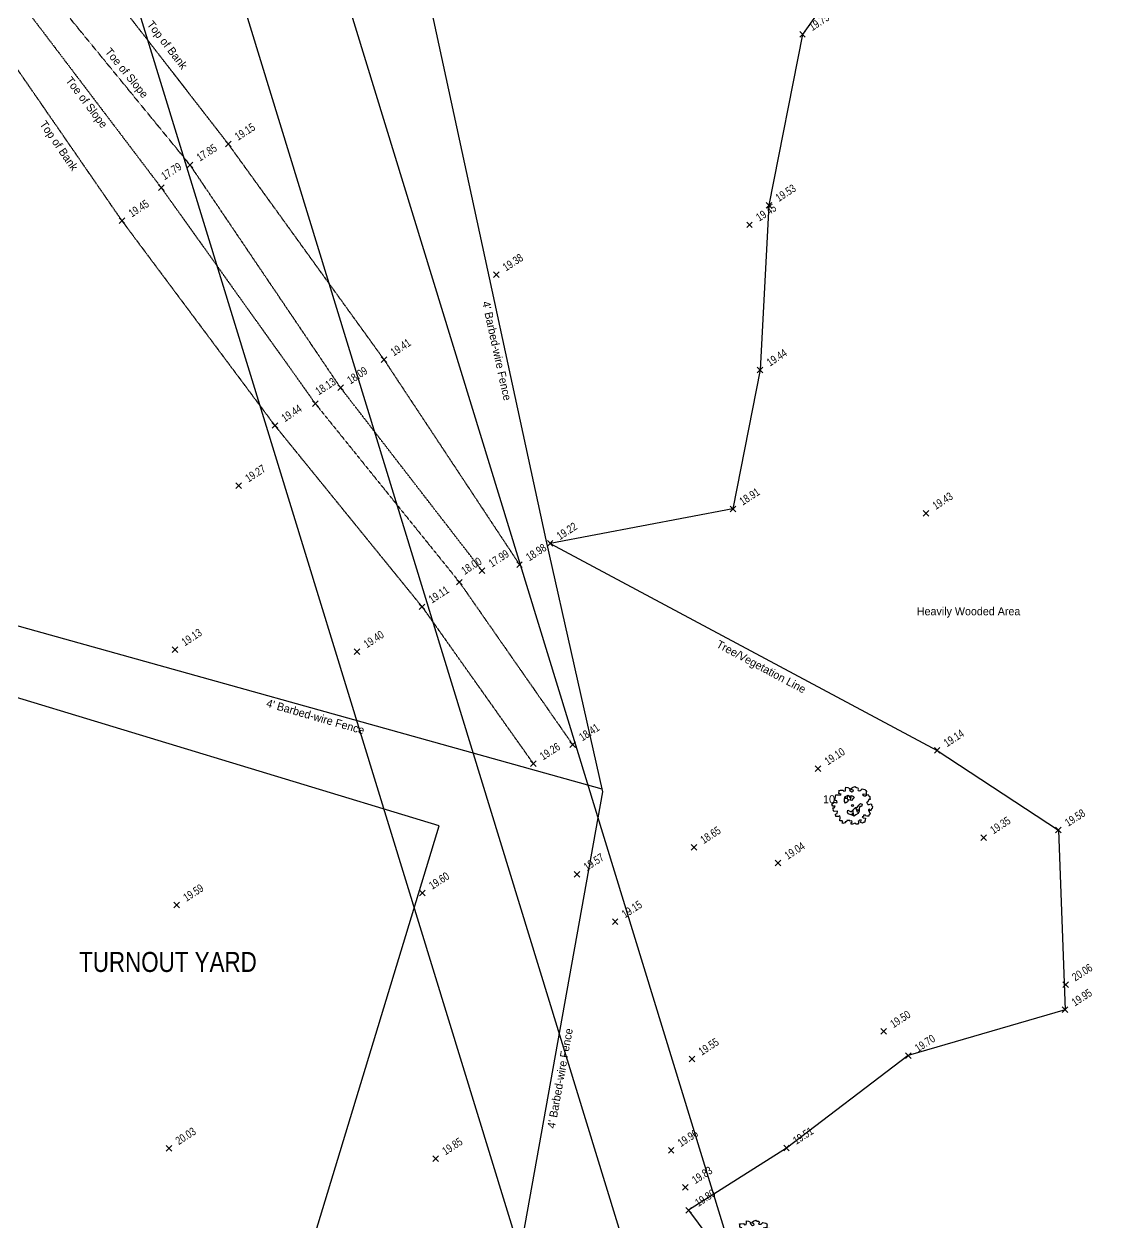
# Model space of a CAD drawing. Header units: inches. Extents: x -625442 to 34963, y -27993 to 66986.
# Drawn here: x -334421 to -331844, y 31043 to 33918 of the extents above; entities that cross this region are included whole.
import ezdxf
from ezdxf.enums import TextEntityAlignment as Align

# ---------------------------------------------------------------- set-up
doc = ezdxf.new("R2010")
doc.units = ezdxf.units.IN
doc.header["$LTSCALE"] = 0.5
doc.header["$MEASUREMENT"] = 0
doc.linetypes.add('DASHED2', pattern=[0.375, 0.25, -0.125])
doc.linetypes.add('DIVIDE2', pattern=[0.625, 0.25, -0.125, 0, -0.125, 0, -0.125])
for name, color, linetype in [('A-ANNO-TEXT', 30, 'Continuous'), ('FENCE', 7, 'FEN_LINE'), ('P-BELOW-LIGHT', 143, 'Continuous'), ('SPOT ELEVATION TEXT', 252, 'Continuous'), ('TEXT', 7, 'Continuous'), ('TOE OF SLOPE', 36, 'DIVIDE2'), ('TOP OF BANK', 252, 'DASHED2'), ('TREE LINE', 73, 'Continuous'), ('Trees-Anno', 43, 'Continuous'), ('TreesMARK', 46, 'Continuous')]:
    doc.layers.add(name, color=color, linetype=linetype)
doc.styles.add('1-8T', font='Arial.ttf', dxfattribs={"width": 0.8, "height": 24})
doc.styles.add('BLDG', font='IC-Romans.shx', dxfattribs={"width": 0.8})
doc.styles.get("Standard").update_dxf_attribs({"font": 'Arial.ttf'})
doc.styles.add('TXT', font='IC-Romans.shx')
doc.linetypes.add('FEN_LINE', pattern='A,0.5,-0.2,[" X ",Standard,S=0.1,R=0,X=-0.1,Y=-0.05],-0.25', length=0.95)

# ---------------------------------------------------------------- blocks, each defined once
blk = doc.blocks.new('SPT10')
at = {"color": 0, "linetype": 'Continuous'}
for p, q in [((-0.35, -0.35), (0.35, 0.35)), ((0.35, -0.35), (-0.35, 0.35))]:
    blk.add_line(p, q, dxfattribs=at)
blk = doc.blocks.new('TREE11')
at = {"linetype": 'Continuous'}
for p, q in [((-0.134, 0.178), (-0.184, 0.176)), ((-0.156, 0.177), (-0.179, 0.211)), ((-0.132, 0.24), (-0.134, 0.178)), ((-0.134, 0.178), (-0.103, 0.129)), ((-0.094, 0.242), (-0.047, 0.184)), ((-0.034, 0.247), (-0.058, 0.14)), ((0.006, -0.194), (-0.03, -0.231)), ((0.008, -0.119), (0.006, -0.244)), ((0.008, -0.167), (0.027, -0.23)), ((0.027, -0.23), (0.058, -0.256)), ((0.065, -0.059), (0.113, -0.104)), ((0.096, -0.089), (0.115, -0.156)), ((0.113, -0.104), (0.17, -0.108)), ((0.115, -0.156), (0.157, -0.173)), ((0.141, -0.107), (0.163, -0.133))]:
    blk.add_line(p, q, dxfattribs=at)
for points in [[(-0.04, 0.357), (-0.015, 0.344), (0.008, 0.351), (0.028, 0.361), (0.015, 0.389), (-0.027, 0.402), (-0.019, 0.434), (0.006, 0.451), (0.063, 0.474), (0.102, 0.449), (0.138, 0.447), (0.147, 0.41), (0.136, 0.393), (0.141, 0.378), (0.17, 0.37), (0.196, 0.378), (0.22, 0.391), (0.243, 0.415), (0.313, 0.402), (0.339, 0.381), (0.35, 0.351), (0.344, 0.329), (0.34, 0.28), (0.289, 0.282), (0.248, 0.275), (0.265, 0.252), (0.293, 0.244), (0.328, 0.244), (0.361, 0.265), (0.39, 0.275), (0.412, 0.246), (0.437, 0.224), (0.433, 0.195), (0.446, 0.154), (0.413, 0.148), (0.388, 0.092), (0.354, 0.079), (0.368, 0.058), (0.388, 0.027), (0.422, 0.031), (0.457, 0.043), (0.483, 0.016), (0.474, 0.001), (0.503, -0.026), (0.494, -0.071), (0.476, -0.084), (0.45, -0.136), (0.429, -0.087), (0.398, -0.104), (0.399, -0.119), (0.44, -0.196), (0.432, -0.226), (0.411, -0.238), (0.409, -0.268), (0.363, -0.268), (0.329, -0.255), (0.315, -0.23), (0.28, -0.238), (0.276, -0.273), (0.246, -0.282), (0.266, -0.303), (0.327, -0.315), (0.32, -0.365), (0.306, -0.423), (0.28, -0.423), (0.248, -0.44), (0.207, -0.421), (0.216, -0.36), (0.179, -0.362), (0.166, -0.381), (0.14, -0.4), (0.162, -0.419), (0.138, -0.464), (0.091, -0.464), (0.072, -0.441), (0.001, -0.467), (-0.033, -0.467), (-0.028, -0.422), (-0.003, -0.413), (-0.014, -0.379), (-0.063, -0.389), (-0.062, -0.374), (-0.141, -0.37), (-0.149, -0.404), (-0.177, -0.406), (-0.18, -0.435), (-0.24, -0.45), (-0.26, -0.42), (-0.236, -0.405), (-0.254, -0.38), (-0.315, -0.38), (-0.303, -0.291), (-0.316, -0.259), (-0.349, -0.272), (-0.418, -0.27), (-0.422, -0.212), (-0.383, -0.196), (-0.372, -0.151), (-0.384, -0.142), (-0.455, -0.151), (-0.484, -0.125), (-0.473, -0.106), (-0.49, -0.053), (-0.458, -0.053), (-0.439, -0.033), (-0.432, -0.017), (-0.493, -0.016), (-0.518, 0.028), (-0.497, 0.053), (-0.45, 0.082), (-0.409, 0.069), (-0.382, 0.08), (-0.388, 0.119), (-0.437, 0.131), (-0.412, 0.266), (-0.287, 0.27), (-0.282, 0.283), (-0.337, 0.3), (-0.331, 0.357), (-0.341, 0.379), (-0.305, 0.383), (-0.238, 0.387), (-0.216, 0.358), (-0.176, 0.368), (-0.17, 0.404), (-0.164, 0.459), (-0.113, 0.45), (-0.059, 0.418), (-0.073, 0.387)], [(-0.118, 0.258), (-0.067, 0.236), (-0.022, 0.249), (0.027, 0.23), (0.047, 0.196), (0.015, 0.181), (-0.022, 0.128), (-0.087, 0.145), (-0.114, 0.117), (-0.121, 0.09), (-0.174, 0.064), (-0.194, 0.1), (-0.201, 0.17), (-0.18, 0.224), (-0.136, 0.243)], [(0.014, -0.114), (0.079, -0.044), (0.118, -0.048), (0.163, 0.008), (0.206, 0.048), (0.241, 0.034), (0.227, -0.023), (0.185, -0.025), (0.166, -0.07), (0.171, -0.149), (0.145, -0.196), (0.088, -0.232), (0.048, -0.263), (-0.004, -0.237), (-0.053, -0.224), (-0.108, -0.207), (-0.126, -0.167), (-0.115, -0.115), (-0.029, -0.154)]]:
    blk.add_lwpolyline(points, close=True, dxfattribs=at)
blk.add_circle((0, 0), 0.0248, dxfattribs=at)

msp = doc.modelspace()

# ---------------------------------------------------------------- linework, layer by layer
at = {"layer": 'DEFPOINTS'}
for p, q in [((-338764.83742, 50655.22511), (-330196.36454, 22734.78695)), ((-338993.93012, 50580.58565), (-330425.45724, 22660.14749)), ((-339229.15428, 50514.33546), (-330660.6814, 22593.8973))]:
    msp.add_line(p, q, dxfattribs=at)
at = {"layer": 'FENCE'}
for points in [[(-333167.98824, 32679.97527), (-334112.26424, 37048.47446), (-335098.9217, 41554.5855)], [(-333298.58188, 30591.55128), (-333032.49767, 32075.12091), (-333167.98824, 32679.97527)], [(-334605.50601, 32520.83878), (-333034.23934, 32082.89605)]]:
    msp.add_lwpolyline(points, dxfattribs=at)
at = {"layer": 'P-BELOW-LIGHT'}
msp.add_lwpolyline([(-333800.33179, 30757.23609), (-333425.06496, 31993.53654), (-334531.99404, 32329.53396)], dxfattribs=at)
at = {"layer": 'TOE OF SLOPE'}
for points in [[(-333321.86614, 32605.83483), (-333661.31865, 33045.1242), (-334022.5125, 33579.73374), (-334421.43217, 34067.13401), (-334874.37815, 34586.07469), (-335366.5235, 34936.73082), (-335777.50031, 35089.08333), (-335984.98723, 35108.8428), (-336100.76989, 35278.25967), (-336243.04846, 35557.48061), (-336554.76097, 35957.38258), (-336969.7494, 36287.87307), (-337218.15437, 36828.33877), (-337500.65129, 37454.87388), (-337585.16022, 38019.79661), (-337604.40933, 38649.70463), (-337586.85261, 39264.62612), (-337545.81302, 39910.27668), (-337452.1092, 40569.79594), (-337463.12521, 40819.85115), (-337449.27878, 41567.32125), (-337393.72404, 42223.31226), (-337311.18315, 42684.98895), (-337241.67457, 43268.32996)], [(-333376.28769, 32578.464), (-333104.85032, 32188.80771)]]:
    msp.add_lwpolyline(points, dxfattribs=at)
msp.add_lwpolyline([(-339927.18247, 30845.66053), (-339586.72259, 31461.86903), (-339168.05423, 32251.07793), (-338932.09133, 32735.54665), (-338687.41315, 33322.53168), (-338405.64803, 33762.03083), (-338257.28703, 33910.36966), (-337788.41879, 33991.42096), (-337302.93051, 34068.87954), (-336923.84988, 34047.62343), (-336565.73975, 34013.98147, 0.2737642393), (-336190.95867, 34547.23375), (-336050.27915, 35017.9434), (-335823.09613, 35035.76952), (-335394.65077, 34902.22698), (-334916.80917, 34552.87563), (-334475.09165, 34030.80662), (-334091.65168, 33524.97988), (-333721.6326, 33006.52942), (-333376.28769, 32578.464)], format="xyb", dxfattribs=at)
at = {"layer": 'TOP OF BANK'}
for points in [[(-337147.22242, 43249.04301), (-337214.51502, 42669.28126), (-337260.07486, 42216.49218), (-337328.1875, 41597.11566), (-337333.87618, 41248.42889), (-337343.61526, 40787.83696), (-337330.05528, 40567.54929), (-337406.04393, 39884.59469), (-337452.26662, 39264.61154), (-337420.24953, 38641.51166), (-337425.43995, 38047.61921), (-337316.05855, 37510.12092), (-337022.33877, 36960.74134), (-336829.10914, 36305.77726), (-336470.02823, 36114.20339), (-335658.28989, 35253.11098), (-335296.67903, 35054.70003), (-334794.44457, 34678.80867), (-334317.23467, 34127.90182), (-333930.87423, 33629.78006), (-333557.32206, 33112.47878), (-333232.11382, 32620.60424)], [(-333465.75694, 32519.36882), (-333199.05012, 32142.94801)]]:
    msp.add_lwpolyline(points, dxfattribs=at)
msp.add_lwpolyline([(-333465.75694, 32519.36882), (-333818.90311, 32954.46675), (-334185.69056, 33445.77731), (-334546.65162, 33968.56922), (-335005.16152, 34446.42405), (-335470.58687, 34808.00322, 0.4769606943), (-335956.12949, 34500.16149, -0.251803665), (-336467.10027, 33790.44751)], format="xyb", dxfattribs=at)
at = {"layer": 'TREE LINE'}
msp.add_lwpolyline([(-332272.92463, 34289.43621), (-332553.22952, 33893.05736), (-332633.61025, 33482.91386), (-332654.83008, 33087.88213), (-332720.17488, 32754.39521), (-333158.57659, 32671.54507), (-332230.10774, 32174.69001), (-331939.23403, 31983.67149), (-331923.21481, 31552.4549), (-332299.33398, 31442.59741), (-332591.6128, 31220.57616), (-332826.55554, 31071.44045), (-332467.67613, 30588.28975)], dxfattribs=at)

# ---------------------------------------------------------------- block references
at = {"layer": 'SPOT ELEVATION TEXT', "xscale": 19.2, "yscale": 19.2, "zscale": 19.2}
for p in [(-332553.22952, 33893.05736), (-333930.87423, 33629.78006), (-334022.5125, 33579.73374), (-334091.65168, 33524.97988), (-332633.61025, 33482.91386), (-334185.69056, 33445.77731), (-332680.36805, 33436.03694), (-333287.97268, 33316.32076), (-333557.32206, 33112.47878), (-332654.83008, 33087.88213), (-333661.31865, 33045.1242), (-333721.6326, 33006.52942), (-333818.90311, 32954.46675), (-333905.72474, 32809.908), (-332720.17488, 32754.39521), (-332256.98031, 32743.92861), (-333158.57659, 32671.54507), (-333321.86614, 32605.83483), (-333232.11382, 32620.60424), (-333376.28769, 32578.464), (-333465.75694, 32519.36882), (-334058.61939, 32416.76759), (-333621.93533, 32411.89845), (-333104.85032, 32188.80771), (-332230.10774, 32174.69001), (-333199.05012, 32142.94801), (-332515.95481, 32130.86859), (-332118.55097, 31965.64523), (-331939.23403, 31983.67149), (-332813.79036, 31942.10041), (-333093.92335, 31877.50411), (-332611.95592, 31904.48461), (-333465.02257, 31832.50415), (-334054.58199, 31803.7693), (-333002.56506, 31764.14334), (-331922.10557, 31612.60574), (-331923.21481, 31552.4549), (-332358.48127, 31500.43065), (-332818.37784, 31434.39648), (-332299.33398, 31442.59741), (-334073.06115, 31219.85907), (-332868.33173, 31215.04309), (-332591.6128, 31220.57616), (-333433.24691, 31195.31574), (-332833.96676, 31126.13303), (-332826.55554, 31071.44045)]:
    msp.add_blockref('SPT10', p, dxfattribs=at)
at = {"layer": 'TreesMARK', "color": 46, "xscale": 96, "yscale": 96, "zscale": 96}
for p in [(-332433.43589, 32042.39204), (-332671.50696, 31002.05353)]:
    msp.add_blockref('TREE11', p, dxfattribs=at)

# ---------------------------------------------------------------- texts
at = {"layer": 'A-ANNO-TEXT', "ltscale": 0.5, "style": '1-8T', "width": 0.8}
msp.add_text('TURNOUT YARD', height=48, dxfattribs=at).set_placement((-334288.58799, 31643.17963))
at = {"layer": 'SPOT ELEVATION TEXT', "style": 'BLDG', "width": 0.8}
for s, p in [('19.75', (-332508.11735, 33914.65717)), ('19.15', (-333885.76205, 33651.37987)), ('17.85', (-333977.40033, 33601.33355)), ('17.79', (-334062.14041, 33556.73662)), ('19.53', (-332588.49807, 33504.51367)), ('19.45', (-334140.57839, 33467.37712)), ('19.45', (-332635.25588, 33457.63675)), ('19.38', (-333242.8605, 33337.92057)), ('19.41', (-333512.20988, 33134.0786)), ('19.44', (-332609.7179, 33109.48195)), ('18.09', (-333616.20648, 33066.72401)), ('18.13', (-333692.34371, 33040.35406)), ('19.44', (-333773.79093, 32976.06657)), ('19.27', (-333860.61257, 32831.50782)), ('18.91', (-332675.06271, 32775.99503)), ('19.43', (-332211.86813, 32765.52843)), ('19.22', (-333113.46442, 32693.14489)), ('18.98', (-333187.00165, 32642.20405)), ('18.00', (-333342.21665, 32609.52623)), ('17.99', (-333276.75396, 32627.43465)), ('19.11', (-333420.64476, 32540.96864)), ('19.13', (-334013.50721, 32438.3674)), ('19.40', (-333576.82316, 32433.49826)), ('18.41', (-333059.73814, 32210.40752)), ('19.14', (-332184.99556, 32196.28983)), ('19.26', (-333153.93795, 32164.54783)), ('19.10', (-332470.84264, 32152.46841)), ('19.58', (-331894.12186, 32005.2713)), ('19.35', (-332073.4388, 31987.24505)), ('18.65', (-332768.67819, 31963.70022)), ('19.04', (-332566.84375, 31926.08442)), ('19.57', (-333048.81117, 31899.10392)), ('19.60', (-333419.91039, 31854.10396)), ('19.59', (-334009.46981, 31825.36911)), ('19.15', (-332957.45288, 31785.74315)), ('20.06', (-331876.99339, 31634.20556)), ('19.95', (-331878.10263, 31574.05471)), ('19.50', (-332313.3691, 31522.03046)), ('19.55', (-332773.26567, 31455.9963)), ('19.70', (-332254.22181, 31464.19722)), ('20.03', (-334027.94897, 31241.45889)), ('19.96', (-332823.21955, 31236.64291)), ('19.51', (-332546.50063, 31242.17597)), ('19.85', (-333388.13474, 31216.91555)), ('19.83', (-332788.85459, 31147.73285)), ('19.80', (-332781.44337, 31093.04026))]:
    msp.add_text(s, height=19.2, rotation=33, dxfattribs=at).set_placement(p, align=Align.CENTER)
at = {"layer": 'TEXT', "char_height": 19.2, "attachment_point": 1, "style": 'TXT'}
for s, insert, rotation in [('Top of Bank', (-334111.99367, 33928.37426), 307.79839089), ('Toe of Slope', (-334212.9506, 33862.89638), 309.2990963), ('Toe of Slope', (-334306.68934, 33793.68513), 307.16380268), ('Top of Bank', (-334368.44231, 33688.49048), 304.62309327), ("4' Barbed-wire Fence", (-333303.09226, 33254.44769), 282.35056199), ('Tree/Vegetation Line', (-332752.64887, 32440.46519), 331.84725925), ("4' Barbed-wire Fence", (-333835.8512, 32298.35015), 344.03747443), ("4' Barbed-wire Fence", (-333165.83356, 31269.96107), 79.83187952)]:
    msp.add_mtext(s, dxfattribs=dict(at, insert=insert, rotation=rotation))
at = {"layer": 'TEXT', "insert": (-332154.74201, 32518.3001), "char_height": 19.2, "attachment_point": 2, "style": 'TXT'}
msp.add_mtext('Heavily Wooded Area', dxfattribs=at)
at = {"layer": 'Trees-Anno', "insert": (-332475.29681, 32047.80994), "char_height": 19.2, "attachment_point": 9, "style": 'TXT'}
msp.add_mtext('10', dxfattribs=at)

doc.saveas('drawing.dxf')
